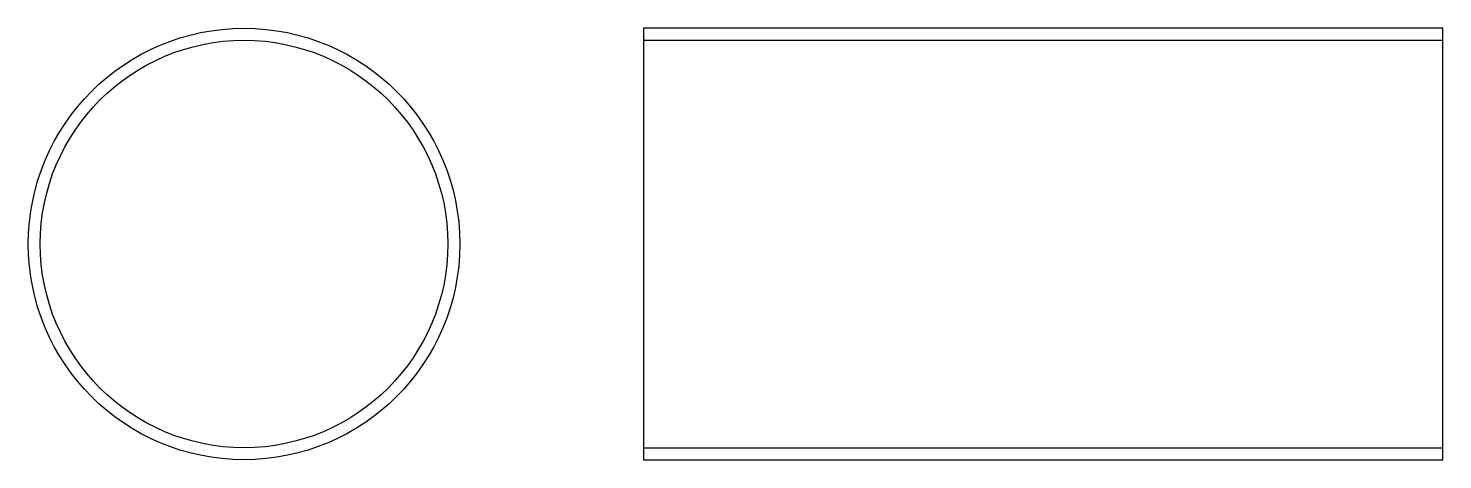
# Model space of a CAD drawing. Header units: millimetres. Extents: x 15 to 192, y 125 to 179.
import ezdxf

# ---------------------------------------------------------------- set-up
doc = ezdxf.new("R2010")
doc.units = ezdxf.units.MM
doc.layers.add('Hidden', color=2, linetype='Continuous')

msp = doc.modelspace()

# ---------------------------------------------------------------- linework, layer by layer
for p, q in [((92, 179.09), (92, 125.09)), ((192, 179.09), (92, 179.09)), ((192, 125.09), (192, 179.09)), ((92, 125.09), (192, 125.09))]:
    msp.add_line(p, q)
for radius in [27, 25.5]:
    msp.add_circle((42, 152.09), radius)
at = {"layer": 'Hidden'}
for p, q in [((92, 177.59), (192, 177.59)), ((92, 126.59), (192, 126.59))]:
    msp.add_line(p, q, dxfattribs=at)

doc.saveas('drawing.dxf')
